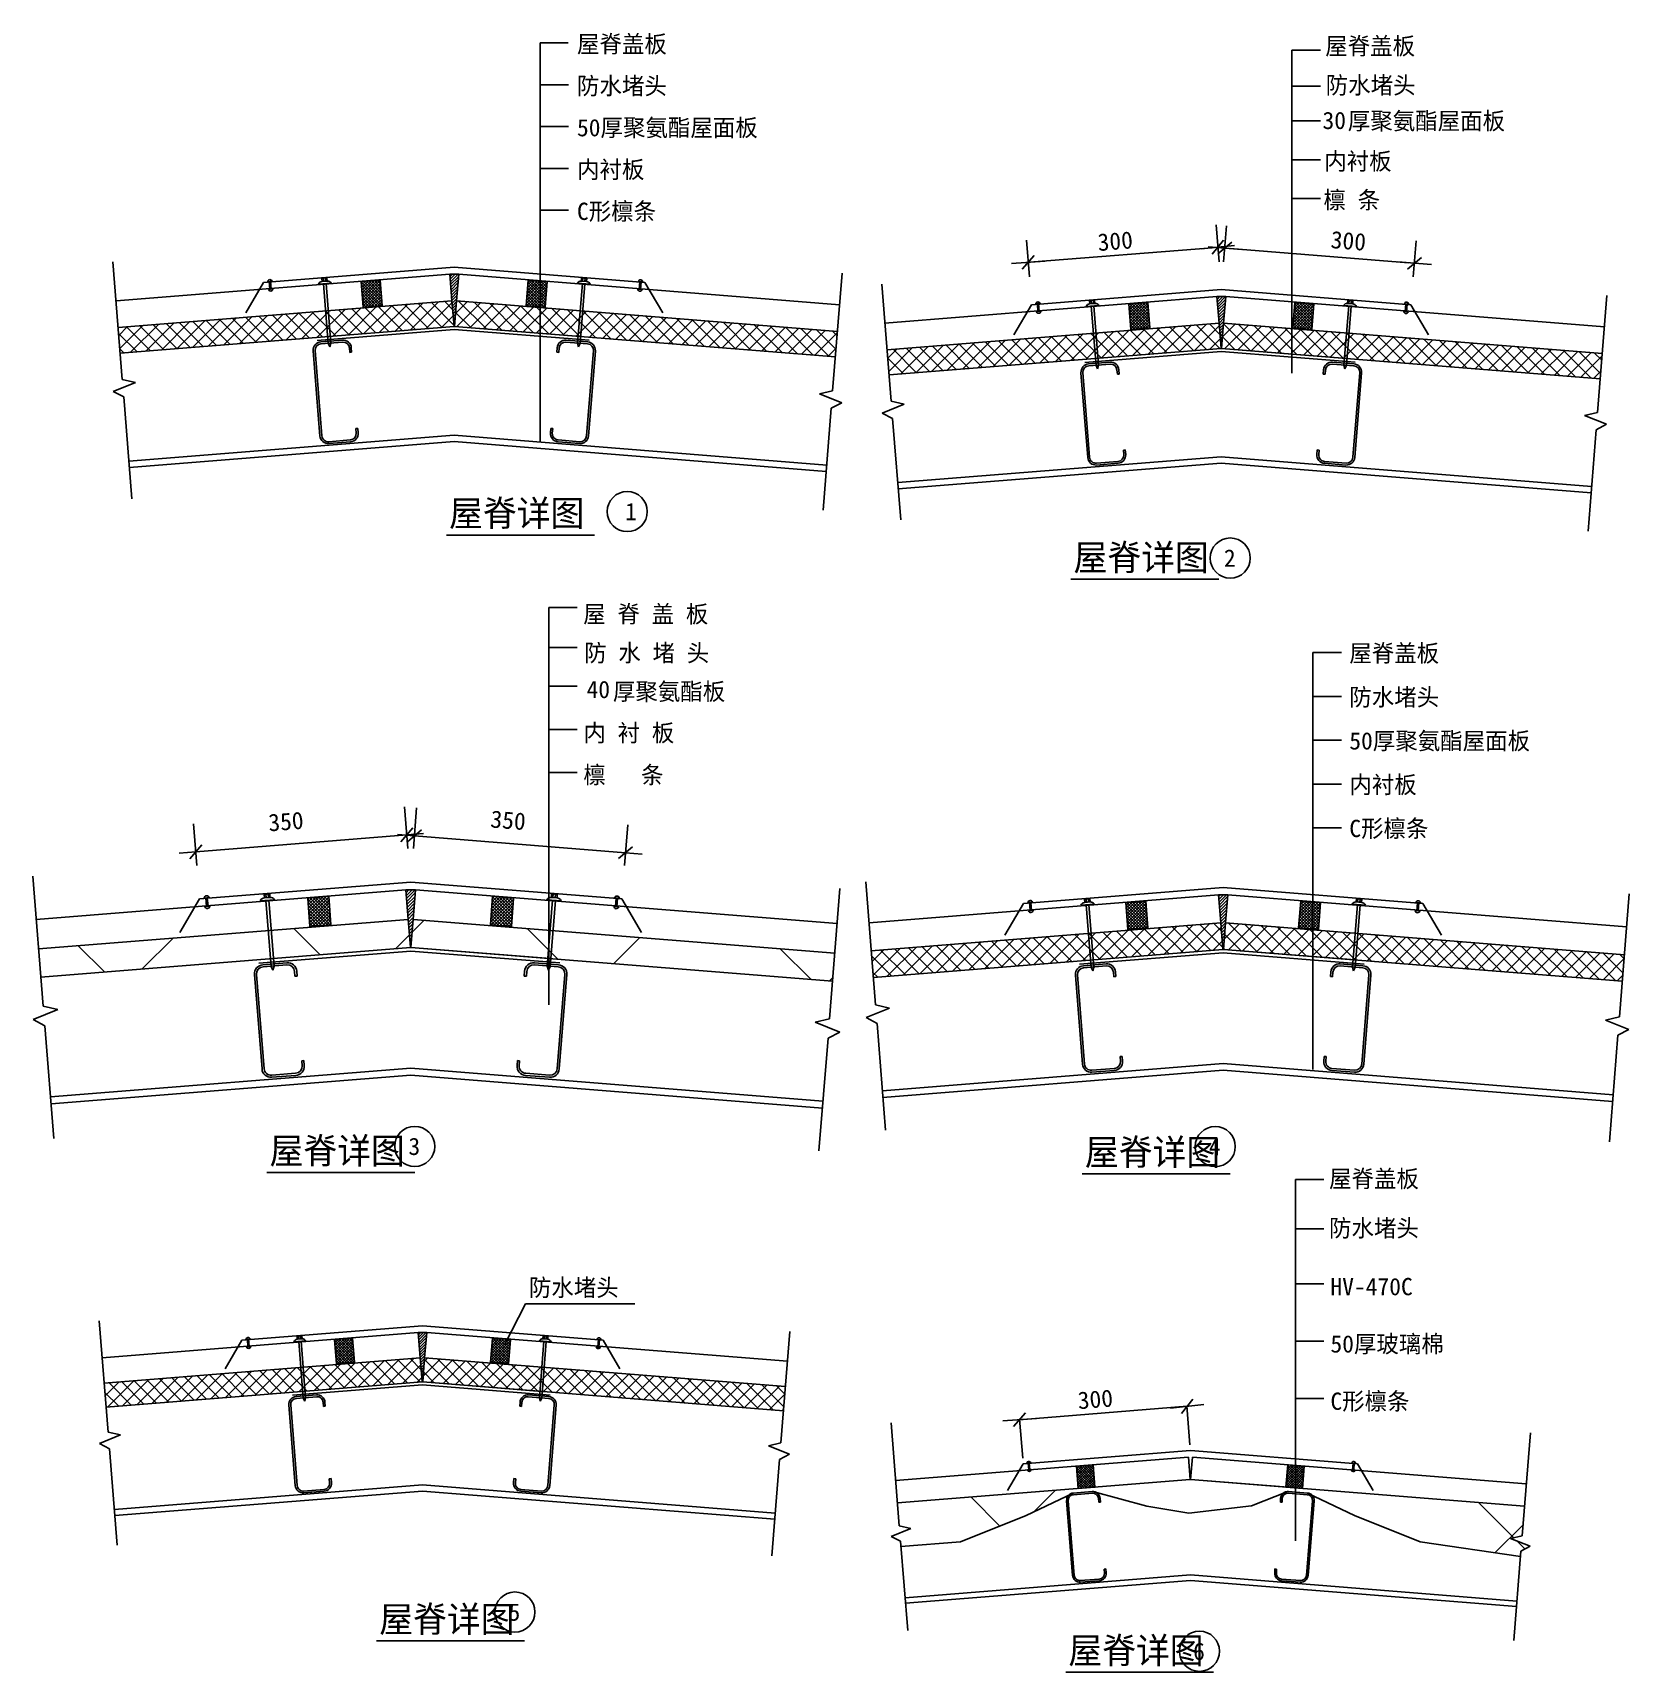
# Model space of a CAD drawing. Header units: metres. Extents: x 494 to 29043, y 6547 to 35861.
import ezdxf

# ---------------------------------------------------------------- set-up
doc = ezdxf.new("R2010")
doc.units = ezdxf.units.M
doc.layers.add('T1', color=7, linetype='Continuous')
doc.layers.add('ZB', color=7, linetype='Continuous')

# ---------------------------------------------------------------- blocks, each defined once
blk = doc.blocks.new('_DIMX')
blk.add_line((-150, 0), (150, 0))
blk.add_lwpolyline([(-57.98, -57.39), (56.91, 57.5)])

msp = doc.modelspace()

# ---------------------------------------------------------------- hatches: boundary and pattern name
h = msp.add_hatch()
h.set_pattern_fill('ANSI37', scale=11.4)
h.paths.add_polyline_path([(6404.76, 30952.6), (6744.1, 30979.75), (6707.44, 31438.05), (6368.1, 31410.9)])
h = msp.add_hatch()
h.set_pattern_fill('ANSI31', scale=11.4)
h.paths.add_polyline_path([(8110.19, 31543.96), (7951.95, 31543.96), (7990.15, 31066.52), (8026.53, 30611.82), (8035.62, 30611.82), (8072, 31066.52)])
h = msp.add_hatch()
h.set_pattern_fill('ANSI37', scale=11.4)
h.paths.add_polyline_path([(9694.05, 31410.9), (9354.71, 31438.05), (9318.04, 30979.75), (9657.38, 30952.6)])
h = msp.add_hatch()
h.set_pattern_fill('ANSI31', scale=11.34)
h.paths.add_polyline_path([(21826.6, 31144.23), (21669.25, 31144.23), (21707.23, 30669.46), (21743.41, 30217.3), (21752.45, 30217.3), (21788.62, 30669.46)])
h = msp.add_hatch()
h.set_pattern_fill('ANSI37', scale=57.02)
h.paths.add_polyline_path([(2020.85, 30588.97), (2057.23, 30134.27), (8026.53, 30611.82), (7990.15, 31066.52)])
h = msp.add_hatch()
h.set_pattern_fill('ANSI37', scale=57.02)
h.paths.add_polyline_path([(8072, 31066.52), (8035.62, 30611.82), (14846.38, 30066.95), (14882.76, 30521.65)])
h = msp.add_hatch()
h.set_pattern_fill('ANSI37', scale=11.34)
h.paths.add_polyline_path([(20130.71, 30556.18), (20468.15, 30583.17), (20431.69, 31038.91), (20094.25, 31011.92)])
h = msp.add_hatch()
h.set_pattern_fill('ANSI37', scale=11.34)
h.paths.add_polyline_path([(23401.61, 31011.92), (23064.16, 31038.91), (23027.7, 30583.17), (23365.15, 30556.18)])
h = msp.add_hatch()
h.set_pattern_fill('ANSI37', scale=56.7)
h.paths.add_polyline_path([(15771.3, 30194.58), (15807.47, 29742.42), (21743.41, 30217.3), (21707.23, 30669.46)])
h = msp.add_hatch()
h.set_pattern_fill('ANSI37', scale=56.7)
h.paths.add_polyline_path([(21788.62, 30669.46), (21752.45, 30217.3), (28525.15, 29675.48), (28561.32, 30127.63)])
h = msp.add_hatch()
h.set_pattern_fill('ANSI31', scale=12.62)
h.paths.add_polyline_path([(7339.06, 20537.45), (7163.87, 20537.45), (7206.16, 20008.9), (7246.43, 19505.51), (7256.5, 19505.51), (7296.77, 20008.9)])
h = msp.add_hatch()
h.set_pattern_fill('ANSI37', scale=12.62)
h.paths.add_polyline_path([(5451.02, 19882.78), (5826.7, 19912.83), (5786.11, 20420.21), (5410.43, 20390.15)])
h = msp.add_hatch()
h.set_pattern_fill('ANSI37', scale=12.62)
h.paths.add_polyline_path([(9092.5, 20390.15), (8716.82, 20420.21), (8676.23, 19912.83), (9051.91, 19882.78)])
h = msp.add_hatch()
h.set_pattern_fill('ANSI37', scale=11.94)
h.paths.add_polyline_path([(20078.9, 19827.8), (20434.22, 19856.22), (20395.83, 20336.11), (20040.51, 20307.68)])
h = msp.add_hatch()
h.set_pattern_fill('ANSI31', scale=11.94)
h.paths.add_polyline_path([(21864.64, 20447), (21698.95, 20447), (21738.94, 19947.08), (21777.03, 19470.97), (21786.56, 19470.97), (21824.65, 19947.08)])
h = msp.add_hatch()
h.set_pattern_fill('ANSI37', scale=11.94)
h.paths.add_polyline_path([(23523.08, 20307.68), (23167.76, 20336.11), (23129.37, 19856.22), (23484.69, 19827.8)])
h = msp.add_hatch()
h.set_pattern_fill('ANSI37', scale=928.2)
h.paths.add_polyline_path([(597.72, 19480.21), (637.99, 18976.83), (7246.43, 19505.51), (7206.16, 20008.9)])
h = msp.add_hatch()
h.set_pattern_fill('ANSI37', scale=928.2)
h.paths.add_polyline_path([(7296.77, 20008.9), (7256.5, 19505.51), (14796.51, 18902.3), (14836.78, 19405.69)])
h = msp.add_hatch()
h.set_pattern_fill('ANSI37', scale=59.7)
h.paths.add_polyline_path([(15488.56, 19447.04), (15526.65, 18970.93), (21777.03, 19470.97), (21738.94, 19947.08)])
h = msp.add_hatch()
h.set_pattern_fill('ANSI37', scale=59.7)
h.paths.add_polyline_path([(21824.65, 19947.08), (21786.56, 19470.97), (28918.04, 18900.44), (28956.12, 19376.55)])
h = msp.add_hatch()
h.set_pattern_fill('ANSI31', scale=10.8)
h.paths.add_polyline_path([(7537.98, 12622.51), (7388.12, 12622.51), (7424.29, 12170.35), (7458.74, 11739.73), (7467.35, 11739.73), (7501.8, 12170.35)])
h = msp.add_hatch()
h.set_pattern_fill('ANSI37', scale=10.8)
h.paths.add_polyline_path([(5922.85, 12062.47), (6244.22, 12088.18), (6209.5, 12522.21), (5888.13, 12496.5)])
h = msp.add_hatch()
h.set_pattern_fill('ANSI37', scale=10.8)
h.paths.add_polyline_path([(9037.97, 12496.5), (8716.6, 12522.21), (8681.87, 12088.18), (9003.25, 12062.47)])
h = msp.add_hatch()
h.set_pattern_fill('ANSI37', scale=54)
h.paths.add_polyline_path([(1771.06, 11718.09), (1805.51, 11287.46), (7458.74, 11739.73), (7424.29, 12170.35)])
h = msp.add_hatch()
h.set_pattern_fill('ANSI37', scale=54)
h.paths.add_polyline_path([(7501.8, 12170.35), (7467.35, 11739.73), (13917.5, 11223.71), (13951.95, 11654.33)])
h = msp.add_hatch()
h.set_pattern_fill('ANSI37', scale=2000)
h.paths.add_polyline_path([(18258, 9348.98), (19017.88, 9711.45, -0.18), (19101.71, 9751.43), (19440.62, 9778.54, -0.16), (19517.36, 9760.74), (20417.49, 9513.65), (21166.8, 9388.9), (22290.77, 9523.24), (22539.83, 9621.45), (22539.83, 9887.98), (21199.12, 9995.24), (21191.14, 9995.24), (15956.67, 9576.47), (15989.71, 9163.53), (16195.55, 9115.11), (15846.41, 8975.59), (16011.78, 8887.65), (16019.09, 8796.24), (17083.53, 8881.4)])
h.paths.add_polyline_path([(22539.83, 9887.98), (22539.83, 9621.45), (22850.55, 9743.97, -0.21), (22949.64, 9778.54), (23288.56, 9751.43, -0.18), (23372.38, 9711.45), (24132.26, 9348.98), (25306.74, 8881.4), (27099.15, 8613.45), (27106.89, 8710.16), (27272.26, 8798.1), (26923.12, 8937.62), (27128.96, 8986.04), (27171.47, 9517.44)])
h = msp.add_hatch()
h.set_pattern_fill('ANSI37', scale=10)
h.paths.add_polyline_path([(19189.53, 9831.77), (19487.1, 9855.58), (19454.95, 10257.46), (19157.38, 10233.66)])
h = msp.add_hatch()
h.set_pattern_fill('ANSI37', scale=10)
h.paths.add_polyline_path([(19157.38, 10233.66), (19454.95, 10257.46), (19487.1, 9855.58), (19189.53, 9831.77)])
h = msp.add_hatch()
h.set_pattern_fill('ANSI37', scale=10)
h.paths.add_polyline_path([(23232.88, 10233.66), (22935.31, 10257.46), (22903.16, 9855.58), (23200.73, 9831.77)])

# ---------------------------------------------------------------- linework, layer by layer
for p, q in [((9564.54, 35680), (10069.05, 35680)), ((9564.54, 28561.23), (9564.54, 35680)), ((23011.85, 35547.28), (23521.78, 35547.28)), ((23011.85, 29772.01), (23011.85, 35547.28)), ((9564.54, 34932.03), (10073.81, 34932.03)), ((23011.85, 34903.39), (23521.78, 34903.39)), ((9564.54, 34184.06), (10073.81, 34184.06)), ((23011.85, 34284.27), (23521.78, 34284.27)), ((9564.54, 33436.1), (10073.81, 33436.1)), ((23011.85, 33590.85), (23521.78, 33590.85)), ((23011.85, 32897.39), (23521.78, 32897.39)), ((9564.54, 32688.13), (10073.81, 32688.13)), ((1926.78, 31764.89), (2094.9, 29663.36)), ((4620.82, 31395.23), (8031.07, 31668.06)), ((11441.32, 31395.23), (8031.07, 31668.06)), ((1982.66, 31066.41), (7951.95, 31543.96)), ((4620.82, 31395.23), (4303.3, 30856.1)), ((4774.6, 31416.86), (4695.29, 31410.52)), ((4723.56, 31412.78), (4734.54, 31275.52)), ((4746.33, 31414.6), (4757.31, 31277.35)), ((5601.71, 31365.63), (5830.75, 31383.96)), ((5662.82, 31469.67), (5753.89, 31476.95)), ((5667.23, 31414.51), (5662.82, 31469.67)), ((5758.3, 31421.79), (5667.23, 31414.51)), ((5692.77, 31472.06), (5697.19, 31416.9)), ((5693.5, 31372.97), (5778.99, 30304.31)), ((5731.66, 31475.18), (5736.08, 31420.02)), ((5738.97, 31376.61), (5824.46, 30307.95)), ((5753.89, 31476.95), (5758.3, 31421.79)), ((7951.95, 31543.96), (8110.19, 31543.96)), ((7990.15, 31066.52), (7951.95, 31543.96)), ((8072, 31066.52), (8110.19, 31543.96)), ((14920.96, 30999.09), (8110.19, 31543.96)), ((10460.43, 31365.63), (10231.39, 31383.96)), ((10323.18, 31376.61), (10237.68, 30307.95)), ((10368.65, 31372.97), (10283.15, 30304.31)), ((10308.26, 31476.95), (10303.85, 31421.79)), ((10303.85, 31421.79), (10394.92, 31414.51)), ((10399.33, 31469.67), (10308.26, 31476.95)), ((10330.48, 31475.18), (10326.07, 31420.02)), ((10369.37, 31472.06), (10364.96, 31416.9)), ((10394.92, 31414.51), (10399.33, 31469.67)), ((11323.45, 31412.38), (11402.75, 31406.03)), ((11351.71, 31410.12), (11340.73, 31272.86)), ((11374.49, 31408.29), (11363.51, 31271.04)), ((11441.32, 31395.23), (11758.85, 30856.1)), ((14966.03, 31562.49), (14797.9, 29460.95)), ((4785.58, 31279.61), (4706.27, 31273.26)), ((11312.47, 31275.12), (11391.77, 31268.78)), ((15677.75, 31363.93), (15844.93, 29274.14)), ((15733.32, 30669.34), (21669.25, 31144.23)), ((18356.74, 30996.33), (21747.93, 31267.63)), ((19392.91, 31070.35), (19483.47, 31077.6)), ((19422.7, 31072.74), (19427.08, 31017.88)), ((19461.37, 31075.83), (19465.76, 31020.98)), ((19483.47, 31077.6), (19487.86, 31022.74)), ((21669.25, 31144.23), (21826.6, 31144.23)), ((21707.23, 30669.46), (21669.25, 31144.23)), ((25139.12, 30996.33), (21747.93, 31267.63)), ((21788.62, 30669.46), (21826.6, 31144.23)), ((28599.3, 30602.4), (21826.6, 31144.23)), ((24012.39, 31077.6), (24008, 31022.74)), ((24102.95, 31070.35), (24012.39, 31077.6)), ((24034.49, 31075.83), (24030.1, 31020.98)), ((24073.16, 31072.74), (24068.77, 31017.88)), ((28644.12, 31162.65), (28476.94, 29072.86)), ((2020.85, 30588.97), (7990.15, 31066.52)), ((8026.53, 30611.82), (7990.15, 31066.52)), ((8035.62, 30611.82), (8072, 31066.52)), ((14882.76, 30521.65), (8072, 31066.52)), ((18356.74, 30996.33), (18040.98, 30460.22)), ((18509.65, 31017.84), (18430.79, 31011.53)), ((18520.57, 30881.35), (18441.71, 30875.04)), ((18458.89, 31013.78), (18469.81, 30877.29)), ((18481.54, 31015.59), (18492.46, 30879.1)), ((19332.15, 30966.9), (19559.9, 30985.12)), ((19397.3, 31015.5), (19392.91, 31070.35)), ((19487.86, 31022.74), (19397.3, 31015.5)), ((19423.42, 30974.2), (19508.43, 29911.51)), ((19468.63, 30977.82), (19553.65, 29915.13)), ((24163.71, 30966.9), (23935.95, 30985.12)), ((24027.22, 30977.82), (23942.2, 29915.13)), ((24072.44, 30974.2), (23987.42, 29911.51)), ((24008, 31022.74), (24098.56, 31015.5)), ((24098.56, 31015.5), (24102.95, 31070.35)), ((25010.98, 30876.89), (25089.84, 30870.59)), ((25021.9, 31013.38), (25100.76, 31007.07)), ((25050.01, 31011.13), (25039.09, 30874.65)), ((25072.65, 31009.32), (25061.73, 30872.83)), ((25139.12, 30996.33), (25454.87, 30460.22)), ((2057.23, 30134.27), (8026.53, 30611.82)), ((5577.69, 30358.71), (8031.07, 30554.99)), ((8035.62, 30611.82), (8026.53, 30611.82)), ((10441.58, 30362.14), (8031.07, 30554.99)), ((14846.38, 30066.95), (8035.62, 30611.82)), ((10286.86, 30431.72), (8035.62, 30611.82)), ((15771.3, 30194.58), (21707.23, 30669.46)), ((21743.41, 30217.3), (21707.23, 30669.46)), ((21752.45, 30217.3), (21788.62, 30669.46)), ((28561.32, 30127.63), (21788.62, 30669.46)), ((6030.26, 30364.71), (5643.77, 30333.79)), ((5646.5, 30299.68), (6032.99, 30330.6)), ((5778.99, 30304.31), (5806.52, 30246.2)), ((5824.46, 30307.95), (5806.52, 30246.2)), ((6162.13, 30146.45), (6155.76, 30226.02)), ((6196.23, 30149.18), (6189.86, 30228.75)), ((9865.92, 30149.18), (9872.28, 30228.75)), ((9900.02, 30146.45), (9906.39, 30226.02)), ((10415.65, 30299.68), (10029.16, 30330.6)), ((10031.88, 30364.71), (10418.38, 30333.79)), ((10237.68, 30307.95), (10255.62, 30246.2)), ((10283.15, 30304.31), (10255.62, 30246.2)), ((15807.47, 29742.42), (21743.41, 30217.3)), ((21752.45, 30217.3), (21743.41, 30217.3)), ((28525.15, 29675.48), (21752.45, 30217.3)), ((23991.11, 30038.2), (21752.45, 30217.3)), ((5629.67, 28650.94), (5507.81, 30174.19)), ((5663.78, 28653.67), (5541.92, 30176.91)), ((6162.13, 30146.45), (6196.23, 30149.18)), ((9900.02, 30146.45), (9865.92, 30149.18)), ((10398.37, 28653.67), (10520.23, 30176.91)), ((10432.47, 28650.94), (10554.33, 30174.19)), ((19308.25, 29965.6), (21747.93, 30160.78)), ((19758.3, 29971.56), (19373.96, 29940.82)), ((19376.68, 29906.91), (19761.01, 29937.65)), ((19508.43, 29911.51), (19535.81, 29853.72)), ((19553.65, 29915.13), (19535.81, 29853.72)), ((24144.96, 29969.02), (21747.93, 30160.78)), ((24119.18, 29906.91), (23734.84, 29937.65)), ((23737.55, 29971.56), (24121.89, 29940.82)), ((23942.2, 29915.13), (23960.04, 29853.72)), ((23987.42, 29911.51), (23960.04, 29853.72)), ((2329.64, 29608.14), (1931.49, 29449.03)), ((2094.9, 29663.36), (2329.64, 29608.14)), ((19359.95, 28267.38), (19238.77, 29782.11)), ((19393.86, 28270.09), (19272.68, 29784.82)), ((19889.43, 29754.53), (19883.09, 29833.66)), ((19889.43, 29754.53), (19923.34, 29757.24)), ((19923.34, 29757.24), (19917.01, 29836.37)), ((23572.52, 29757.24), (23578.85, 29836.37)), ((23606.43, 29754.53), (23572.52, 29757.24)), ((23606.43, 29754.53), (23612.76, 29833.66)), ((24101.99, 28270.09), (24223.17, 29784.82)), ((24135.9, 28267.38), (24257.08, 29782.11)), ((1931.49, 29449.03), (2120.07, 29348.75)), ((2120.07, 29348.75), (2265.75, 27527.8)), ((14797.9, 29460.95), (14563.17, 29405.73)), ((14563.17, 29405.73), (14961.32, 29246.62)), ((14772.73, 29146.34), (14627.06, 27325.39)), ((14961.32, 29246.62), (14772.73, 29146.34)), ((16078.36, 29219.23), (15682.43, 29061.01)), ((15682.43, 29061.01), (15869.96, 28961.28)), ((15844.93, 29274.14), (16078.36, 29219.23)), ((28476.94, 29072.86), (28243.51, 29017.95)), ((6271.26, 28782.35), (6305.36, 28785.08)), ((6277.62, 28702.78), (6271.26, 28782.35)), ((6311.72, 28705.51), (6305.36, 28785.08)), ((9750.42, 28705.51), (9756.79, 28785.08)), ((9790.89, 28782.35), (9756.79, 28785.08)), ((9784.52, 28702.78), (9790.89, 28782.35)), ((15869.96, 28961.28), (16014.83, 27150.52)), ((28243.51, 29017.95), (28639.44, 28859.73)), ((28451.91, 28760.01), (28307.05, 26949.24)), ((28639.44, 28859.73), (28451.91, 28760.01)), ((2212.09, 28198.59), (8031.07, 28664.12)), ((2221.18, 28084.92), (8031.07, 28549.72)), ((5786.55, 28549.09), (6173.04, 28580.01)), ((5789.27, 28514.99), (6175.77, 28545.91)), ((14691.53, 28131.28), (8031.07, 28664.12)), ((14682.43, 28017.6), (8031.07, 28549.72)), ((10272.87, 28514.99), (9886.38, 28545.91)), ((10275.6, 28549.09), (9889.11, 28580.01)), ((15961.46, 27817.56), (21747.93, 28280.48)), ((15970.51, 27704.52), (21747.93, 28166.72)), ((19515.94, 28166.09), (19900.28, 28196.84)), ((19518.66, 28132.18), (19902.99, 28162.93)), ((19997.95, 28398.05), (20031.86, 28400.77)), ((20004.28, 28318.92), (19997.95, 28398.05)), ((20038.19, 28321.64), (20031.86, 28400.77)), ((28371.16, 27750.62), (21747.93, 28280.48)), ((28362.11, 27637.58), (21747.93, 28166.72)), ((23457.67, 28321.64), (23464, 28400.77)), ((23497.91, 28398.05), (23464, 28400.77)), ((23491.58, 28318.92), (23497.91, 28398.05)), ((23977.2, 28132.18), (23592.86, 28162.93)), ((23979.91, 28166.09), (23595.57, 28196.84)), ((7890.26, 26880.47), (10536.72, 26880.47)), ((19057.51, 26089.78), (21703.97, 26089.78)), ((9721.47, 18478.32), (9721.47, 25583.88)), ((9721.47, 25583.88), (10231.61, 25583.88)), ((9721.47, 24867.05), (10231.61, 24867.05)), ((23387.47, 24777.8), (23896.72, 24777.8)), ((23387.47, 17323.81), (23387.47, 24777.8)), ((9721.47, 24177.78), (10231.61, 24177.78)), ((23387.47, 23994.62), (23896.72, 23994.62)), ((9721.47, 23405.8), (10231.61, 23405.8)), ((23387.47, 23211.43), (23896.72, 23211.43)), ((9721.47, 22633.78), (10231.61, 22633.78)), ((23387.47, 22428.24), (23896.72, 22428.24)), ((23387.47, 21645.05), (23896.72, 21645.05)), ((493.57, 20782.05), (679.69, 18455.5)), ((555.43, 20008.77), (7163.87, 20537.45)), ((3476.07, 20372.8), (7251.46, 20674.84)), ((7206.16, 20008.9), (7163.87, 20537.45)), ((7163.87, 20537.45), (7339.06, 20537.45)), ((11026.86, 20372.8), (7251.46, 20674.84)), ((7296.77, 20008.9), (7339.06, 20537.45)), ((14879.07, 19934.24), (7339.06, 20537.45)), ((14928.96, 20557.97), (14742.84, 18231.42)), ((15390.05, 20678.34), (15566.09, 18477.85)), ((18210.96, 20291.27), (21781.79, 20576.94)), ((25352.63, 20291.27), (21781.79, 20576.94)), ((3476.07, 20372.8), (3124.54, 19775.95)), ((3646.31, 20396.75), (3558.51, 20389.72)), ((3658.46, 20244.8), (3570.67, 20237.77)), ((3589.8, 20392.23), (3601.96, 20240.28)), ((3615.01, 20394.24), (3627.17, 20242.29)), ((4561.99, 20340.03), (4815.55, 20360.32)), ((4629.63, 20455.21), (4730.45, 20463.27)), ((4634.52, 20394.14), (4629.63, 20455.21)), ((4735.34, 20402.21), (4634.52, 20394.14)), ((4662.8, 20457.86), (4667.68, 20396.8)), ((4663.6, 20348.16), (4758.25, 19165.08)), ((4705.85, 20461.31), (4710.74, 20400.24)), ((4713.94, 20352.19), (4808.59, 19169.1)), ((4730.45, 20463.27), (4735.34, 20402.21)), ((9940.94, 20340.03), (9687.38, 20360.32)), ((9788.99, 20352.19), (9694.34, 19169.1)), ((9839.33, 20348.16), (9744.68, 19165.08)), ((9772.48, 20463.27), (9767.59, 20402.21)), ((9767.59, 20402.21), (9868.41, 20394.14)), ((9873.3, 20455.21), (9772.48, 20463.27)), ((9797.08, 20461.31), (9792.19, 20400.24)), ((9840.13, 20457.86), (9835.25, 20396.8)), ((9868.41, 20394.14), (9873.3, 20455.21)), ((10884.21, 20239.83), (10972, 20232.81)), ((10896.36, 20391.78), (10984.16, 20384.76)), ((10927.65, 20389.28), (10915.5, 20237.33)), ((10952.87, 20387.26), (10940.71, 20235.31)), ((11026.86, 20372.8), (11378.39, 19775.95)), ((15448.56, 19946.96), (21698.95, 20447)), ((18210.96, 20291.27), (17878.48, 19726.75)), ((18371.97, 20313.92), (18288.93, 20307.27)), ((18318.53, 20309.64), (18330.03, 20165.93)), ((18342.37, 20311.55), (18353.87, 20167.83)), ((19238.04, 20260.28), (19477.86, 20279.46)), ((19302.02, 20369.21), (19397.38, 20376.84)), ((19306.64, 20311.45), (19302.02, 20369.21)), ((19402, 20319.08), (19306.64, 20311.45)), ((19333.39, 20371.72), (19338.01, 20313.96)), ((19334.14, 20267.97), (19423.67, 19148.98)), ((19374.11, 20374.98), (19378.73, 20317.22)), ((19381.76, 20271.77), (19471.28, 19152.79)), ((19397.38, 20376.84), (19402, 20319.08)), ((21698.95, 20447), (21864.64, 20447)), ((21738.94, 19947.08), (21698.95, 20447)), ((21824.65, 19947.08), (21864.64, 20447)), ((28996.12, 19876.47), (21864.64, 20447)), ((24325.55, 20260.28), (24085.73, 20279.46)), ((24181.83, 20271.77), (24092.31, 19152.79)), ((24229.44, 20267.97), (24139.92, 19148.98)), ((24166.21, 20376.84), (24161.59, 20319.08)), ((24161.59, 20319.08), (24256.95, 20311.45)), ((24261.57, 20369.21), (24166.21, 20376.84)), ((24189.48, 20374.98), (24184.86, 20317.22)), ((24230.2, 20371.72), (24225.58, 20313.96)), ((24256.95, 20311.45), (24261.57, 20369.21)), ((25229.2, 20309.22), (25312.24, 20302.58)), ((25258.8, 20306.86), (25247.3, 20163.14)), ((25282.65, 20304.95), (25271.15, 20161.23)), ((25352.63, 20291.27), (25685.11, 19726.75)), ((29043.31, 20466.4), (28867.27, 18265.91)), ((597.72, 19480.21), (7206.16, 20008.9)), ((7246.43, 19505.51), (7206.16, 20008.9)), ((7256.5, 19505.51), (7296.77, 20008.9)), ((14836.78, 19405.69), (7296.77, 20008.9)), ((15488.56, 19447.04), (21738.94, 19947.08)), ((18383.47, 20170.2), (18300.43, 20163.56)), ((21777.03, 19470.97), (21738.94, 19947.08)), ((21786.56, 19470.97), (21824.65, 19947.08)), ((28956.12, 19376.55), (21824.65, 19947.08)), ((25217.71, 20165.51), (25300.75, 20158.86)), ((637.99, 18976.83), (7246.43, 19505.51)), ((4535.39, 19225.3), (7251.46, 19442.59)), ((7256.5, 19505.51), (7246.43, 19505.51)), ((9920.07, 19229.1), (7251.46, 19442.59)), ((14796.51, 18902.3), (7256.5, 19505.51)), ((9748.79, 19306.13), (7256.5, 19505.51)), ((15526.65, 18970.93), (21777.03, 19470.97)), ((19212.88, 19205.94), (21781.79, 19411.46)), ((21786.56, 19470.97), (21777.03, 19470.97)), ((24305.81, 19209.53), (21781.79, 19411.46)), ((28918.04, 18900.44), (21786.56, 19470.97)), ((24143.81, 19282.39), (21786.56, 19470.97)), ((5036.42, 19231.94), (4608.54, 19197.7)), ((4611.57, 19159.95), (5039.44, 19194.18)), ((4758.25, 19165.08), (4788.73, 19100.74)), ((4808.59, 19169.1), (4788.73, 19100.74)), ((5182.41, 18990.31), (5175.36, 19078.4)), ((5220.16, 18993.33), (5213.11, 19081.42)), ((9282.77, 18993.33), (9289.82, 19081.42)), ((9320.52, 18990.31), (9327.57, 19078.4)), ((9891.36, 19159.95), (9463.49, 19194.18)), ((9466.51, 19231.94), (9894.39, 19197.7)), ((9694.34, 19169.1), (9714.2, 19100.74)), ((9744.68, 19165.08), (9714.2, 19100.74)), ((19686.77, 19212.22), (19282.07, 19179.84)), ((19284.93, 19144.13), (19689.62, 19176.51)), ((19423.67, 19148.98), (19452.49, 19088.13)), ((19471.28, 19152.79), (19452.49, 19088.13)), ((19824.84, 18983.68), (19818.17, 19067)), ((19860.55, 18986.54), (19853.88, 19069.86)), ((23703.04, 18986.54), (23709.71, 19069.86)), ((23738.75, 18983.68), (23745.41, 19067)), ((24278.66, 19144.13), (23873.97, 19176.51)), ((23876.82, 19212.22), (24281.52, 19179.84)), ((24092.31, 19152.79), (24111.1, 19088.13)), ((24139.92, 19148.98), (24111.1, 19088.13)), ((4592.94, 17334.67), (4458.03, 19021.02)), ((4630.7, 17337.69), (4495.79, 19024.04)), ((5182.41, 18990.31), (5220.16, 18993.33)), ((9320.52, 18990.31), (9282.77, 18993.33)), ((9872.23, 17337.69), (10007.14, 19024.04)), ((9909.99, 17334.67), (10044.9, 19021.02)), ((19267.32, 17417.75), (19139.72, 19012.73)), ((19303.02, 17420.61), (19175.42, 19015.58)), ((19824.84, 18983.68), (19860.55, 18986.54)), ((23738.75, 18983.68), (23703.04, 18986.54)), ((24260.57, 17420.61), (24388.17, 19015.58)), ((24296.27, 17417.75), (24423.87, 19012.73)), ((15566.09, 18477.85), (15811.89, 18420.03)), ((939.57, 18394.36), (498.78, 18218.21)), ((498.78, 18218.21), (707.56, 18107.19)), ((679.69, 18455.5), (939.57, 18394.36)), ((14742.84, 18231.42), (14482.97, 18170.28)), ((15811.89, 18420.03), (15394.98, 18253.42)), ((15394.98, 18253.42), (15592.45, 18148.42)), ((28867.27, 18265.91), (28621.48, 18208.09)), ((28621.48, 18208.09), (29038.39, 18041.48)), ((707.56, 18107.19), (868.84, 16091.28)), ((14482.97, 18170.28), (14923.75, 17994.14)), ((14714.97, 17883.11), (14553.7, 15867.2)), ((14923.75, 17994.14), (14714.97, 17883.11)), ((15592.45, 18148.42), (15744.99, 16241.72)), ((28840.92, 17936.48), (28688.38, 16029.79)), ((29038.39, 18041.48), (28840.92, 17936.48)), ((809.43, 16833.89), (7251.46, 17349.26)), ((5303.22, 17480.15), (5340.97, 17483.17)), ((5310.27, 17392.06), (5303.22, 17480.15)), ((5348.02, 17395.08), (5340.97, 17483.17)), ((14625.07, 16759.37), (7251.46, 17349.26)), ((9154.91, 17395.08), (9161.96, 17483.17)), ((9199.71, 17480.15), (9161.96, 17483.17)), ((9192.66, 17392.06), (9199.71, 17480.15)), ((15688.8, 16944.1), (21781.79, 17431.55)), ((15698.32, 16825.08), (21781.79, 17311.76)), ((19431.57, 17311.1), (19836.27, 17343.48)), ((19434.43, 17275.4), (19839.13, 17307.77)), ((19939.11, 17555.35), (19974.82, 17558.21)), ((19945.77, 17472.03), (19939.11, 17555.35)), ((19981.48, 17474.89), (19974.82, 17558.21)), ((28755.89, 16873.62), (21781.79, 17431.55)), ((28746.36, 16754.59), (21781.79, 17311.76)), ((23582.11, 17474.89), (23588.77, 17558.21)), ((23624.48, 17555.35), (23588.77, 17558.21)), ((23617.81, 17472.03), (23624.48, 17555.35)), ((24129.16, 17275.4), (23724.46, 17307.77)), ((24132.01, 17311.1), (23727.32, 17343.48)), ((819.49, 16708.05), (7251.46, 17222.61)), ((4766.61, 17221.91), (5194.49, 17256.15)), ((4769.63, 17184.16), (5197.51, 17218.39)), ((14615, 16633.52), (7251.46, 17222.61)), ((9733.3, 17184.16), (9305.42, 17218.39)), ((9736.32, 17221.91), (9308.44, 17256.15)), ((4678.84, 15481.74), (7325.3, 15481.74)), ((19260.51, 15457.18), (21906.97, 15457.18)), ((23073.67, 15356.14), (23582.08, 15356.14)), ((23073.67, 8897.45), (23073.67, 15356.14)), ((23073.67, 14474.64), (23582.08, 14474.64)), ((23073.67, 13490.59), (23582.08, 13490.59)), ((8930.16, 12398.34), (9307.46, 13132.16)), ((9307.46, 13132.16), (11258.55, 13132.16)), ((1681.97, 12831.75), (1841.19, 10841.49)), ((1734.89, 12170.24), (7388.12, 12622.51)), ((4233.37, 12481.66), (7463.05, 12740.04)), ((7424.29, 12170.35), (7388.12, 12622.51)), ((7388.12, 12622.51), (7537.98, 12622.51)), ((10692.73, 12481.66), (7463.05, 12740.04)), ((7501.8, 12170.35), (7537.98, 12622.51)), ((13988.12, 12106.49), (7537.98, 12622.51)), ((14030.81, 12640.06), (13871.58, 10649.8)), ((4233.37, 12481.66), (3932.65, 11971.08)), ((4379, 12502.14), (4303.89, 12496.13)), ((4389.39, 12372.16), (4314.29, 12366.15)), ((4330.66, 12498.28), (4341.06, 12368.29)), ((4352.23, 12500), (4362.63, 12370.01)), ((5162.32, 12453.63), (5379.23, 12470.98)), ((5220.19, 12552.15), (5306.44, 12559.05)), ((5224.37, 12499.91), (5220.19, 12552.15)), ((5310.61, 12506.81), (5224.37, 12499.91)), ((5248.56, 12554.42), (5252.74, 12502.18)), ((5249.24, 12460.58), (5330.21, 11448.5)), ((5285.39, 12557.37), (5289.57, 12505.13)), ((5292.31, 12464.03), (5373.27, 11451.95)), ((5306.44, 12559.05), (5310.61, 12506.81)), ((9763.78, 12453.63), (9546.86, 12470.98)), ((9633.79, 12464.03), (9552.82, 11451.95)), ((9676.85, 12460.58), (9595.88, 11448.5)), ((9619.66, 12559.05), (9615.48, 12506.81)), ((9615.48, 12506.81), (9701.73, 12499.91)), ((9705.91, 12552.15), (9619.66, 12559.05)), ((9640.71, 12557.37), (9636.53, 12505.13)), ((9677.54, 12554.42), (9673.36, 12502.18)), ((9701.73, 12499.91), (9705.91, 12552.15)), ((10570.7, 12367.91), (10645.8, 12361.9)), ((10581.1, 12497.9), (10656.2, 12491.89)), ((10607.86, 12495.75), (10597.47, 12365.77)), ((10629.43, 12494.03), (10619.03, 12364.04)), ((10692.73, 12481.66), (10993.44, 11971.08)), ((23073.67, 12465.94), (23582.08, 12465.94)), ((1771.06, 11718.09), (7424.29, 12170.35)), ((7458.74, 11739.73), (7424.29, 12170.35)), ((7467.35, 11739.73), (7501.8, 12170.35)), ((13951.95, 11654.33), (7501.8, 12170.35)), ((1805.51, 11287.46), (7458.74, 11739.73)), ((7467.35, 11739.73), (7458.74, 11739.73)), ((13917.5, 11223.71), (7467.35, 11739.73)), ((9599.4, 11569.16), (7467.35, 11739.73)), ((5139.57, 11500.02), (7463.05, 11685.9)), ((5568.18, 11505.7), (5202.15, 11476.41)), ((5204.73, 11444.12), (5570.76, 11473.4)), ((5330.21, 11448.5), (5356.28, 11393.47)), ((5373.27, 11451.95), (5356.28, 11393.47)), ((9745.92, 11503.27), (7463.05, 11685.9)), ((9721.36, 11444.12), (9355.33, 11473.4)), ((9357.92, 11505.7), (9723.95, 11476.41)), ((9552.82, 11451.95), (9569.81, 11393.47)), ((9595.88, 11448.5), (9569.81, 11393.47)), ((23073.67, 11441.3), (23582.08, 11441.3)), ((5188.8, 9882.67), (5073.39, 11325.27)), ((5221.1, 9885.26), (5105.69, 11327.85)), ((5693.06, 11299), (5687.03, 11374.36)), ((5693.06, 11299), (5725.36, 11301.58)), ((5725.36, 11301.58), (5719.33, 11376.94)), ((9200.74, 11301.58), (9206.77, 11376.94)), ((9233.04, 11299), (9200.74, 11301.58)), ((9233.04, 11299), (9239.07, 11374.36)), ((9705, 9885.26), (9820.41, 11327.85)), ((9737.3, 9882.67), (9852.7, 11325.27)), ((21136.85, 11302.25), (18136.44, 11062.21)), ((21187.16, 10610.78), (21131.07, 11311.82)), ((15842.28, 11006.37), (15989.71, 9163.53)), ((18196.71, 10371.54), (18140.63, 11072.58)), ((2063.5, 10789.19), (1686.43, 10638.5)), ((1686.43, 10638.5), (1865.03, 10543.53)), ((1841.19, 10841.49), (2063.5, 10789.19)), ((13871.58, 10649.8), (13649.28, 10597.5)), ((13649.28, 10597.5), (14026.35, 10446.82)), ((27276.39, 10828.88), (27128.96, 8986.04)), ((1865.03, 10543.53), (2002.99, 8819)), ((13847.75, 10351.84), (13709.78, 8627.31)), ((14026.35, 10446.82), (13847.75, 10351.84)), ((15924.77, 9975.2), (21159.25, 10393.97)), ((18204.69, 10271.86), (17926.25, 9799.1)), ((18204.69, 10271.86), (21195.13, 10511.1)), ((18339.53, 10290.83), (18269.99, 10285.26)), ((18294.77, 10287.25), (18304.4, 10166.89)), ((18314.74, 10288.84), (18324.37, 10168.49)), ((21191.14, 9995.24), (21159.25, 10393.97)), ((24185.58, 10271.86), (21195.13, 10511.1)), ((21199.12, 9995.24), (21231.02, 10393.97)), ((27203.37, 9916.17), (21231.02, 10393.97)), ((24082.21, 10286.9), (24151.75, 10281.33)), ((24107, 10284.91), (24097.37, 10164.56)), ((24126.97, 10283.32), (24117.34, 10162.96)), ((24185.58, 10271.86), (24464.02, 9799.1)), ((5796.41, 10007.13), (5828.71, 10009.71)), ((5802.44, 9931.77), (5796.41, 10007.13)), ((5834.74, 9934.35), (5828.71, 10009.71)), ((9091.36, 9934.35), (9097.39, 10009.71)), ((9129.69, 10007.13), (9097.39, 10009.71)), ((9123.66, 9931.77), (9129.69, 10007.13)), ((15956.67, 9576.47), (21191.14, 9995.24)), ((18349.16, 10170.47), (18279.61, 10164.91)), ((21199.12, 9995.24), (21191.14, 9995.24)), ((23173.23, 9837.31), (21199.12, 9995.24)), ((27171.47, 9517.44), (21199.12, 9995.24)), ((24072.58, 10166.54), (24142.13, 10160.98)), ((1952.17, 9454.28), (7463.05, 9895.16)), ((1960.78, 9346.62), (7463.05, 9786.81)), ((5337.37, 9786.21), (5703.4, 9815.5)), ((5339.95, 9753.92), (5705.98, 9783.2)), ((13770.84, 9390.52), (7463.05, 9895.16)), ((13762.23, 9282.87), (7463.05, 9786.81)), ((9586.15, 9753.92), (9220.12, 9783.2)), ((9588.73, 9786.21), (9222.7, 9815.5)), ((19101.71, 9751.43), (18258, 9348.98)), ((19440.62, 9778.54), (19101.71, 9751.43)), ((19104.1, 9721.52), (19443.01, 9748.64)), ((19450.99, 9778.96), (20417.49, 9513.65)), ((22290.77, 9523.24), (22939.27, 9778.96)), ((23286.17, 9721.52), (22947.25, 9748.64)), ((22949.64, 9778.54), (23288.56, 9751.43)), ((23288.56, 9751.43), (24132.26, 9348.98)), ((19089.35, 8275.74), (18982.49, 9611.48)), ((19119.25, 8278.14), (19012.39, 9613.87)), ((19556.25, 9587.15), (19550.67, 9656.93)), ((19556.25, 9587.15), (19586.16, 9589.55)), ((19586.16, 9589.55), (19580.58, 9659.32)), ((20417.49, 9513.65), (21166.8, 9388.9)), ((21166.8, 9388.9), (22290.77, 9523.24)), ((22804.11, 9589.55), (22809.69, 9659.32)), ((22834.01, 9587.15), (22804.11, 9589.55)), ((22834.01, 9587.15), (22839.59, 9656.93)), ((23271.01, 8278.14), (23377.87, 9613.87)), ((23300.92, 8275.74), (23407.78, 9611.48)), ((16195.55, 9115.11), (15846.41, 8975.59)), ((15989.71, 9163.53), (16195.55, 9115.11)), ((18258, 9348.98), (17083.53, 8881.4)), ((24132.26, 9348.98), (25306.74, 8881.4)), ((15846.41, 8975.59), (16011.78, 8887.65)), ((16011.78, 8887.65), (16139.52, 7290.86)), ((17083.53, 8881.4), (16019.09, 8796.24)), ((25306.74, 8881.4), (27099.15, 8613.45)), ((27128.96, 8986.04), (26923.12, 8937.62)), ((26923.12, 8937.62), (27272.26, 8798.1)), ((27272.26, 8798.1), (27106.89, 8710.16)), ((27106.89, 8710.16), (26979.14, 7113.37)), ((16092.47, 7879.08), (21195.13, 8287.3)), ((19226.91, 8186.43), (19565.82, 8213.54)), ((19651.95, 8390.98), (19681.85, 8393.37)), ((19657.53, 8321.2), (19651.95, 8390.98)), ((19687.44, 8323.59), (19681.85, 8393.37)), ((27035.68, 7820.05), (21195.13, 8287.3)), ((22702.83, 8323.59), (22708.41, 8393.37)), ((22738.31, 8390.98), (22708.41, 8393.37)), ((22732.73, 8321.2), (22738.31, 8390.98)), ((23163.36, 8186.43), (22824.44, 8213.54)), ((16100.44, 7779.4), (21195.13, 8186.98)), ((19229.3, 8156.52), (19568.22, 8183.64)), ((27027.71, 7720.37), (21195.13, 8186.98)), ((23160.96, 8156.52), (22822.05, 8183.64)), ((6640.92, 7106.01), (9287.38, 7106.01)), ((18965.29, 6547.34), (21611.74, 6547.34))]:
    msp.add_line(p, q)
for points in [[(6404.76, 30952.6), (6744.1, 30979.75), (6707.44, 31438.05), (6368.1, 31410.9)], [(9657.38, 30952.6), (9318.04, 30979.75), (9354.71, 31438.05), (9694.05, 31410.9)], [(20130.71, 30556.18), (20468.15, 30583.17), (20431.69, 31038.91), (20094.25, 31011.92)], [(23365.15, 30556.18), (23027.7, 30583.17), (23064.16, 31038.91), (23401.61, 31011.92)], [(5451.02, 19882.78), (5826.7, 19912.83), (5786.11, 20420.21), (5410.43, 20390.15)], [(9051.91, 19882.78), (8676.23, 19912.83), (8716.82, 20420.21), (9092.5, 20390.15)], [(20078.9, 19827.8), (20434.22, 19856.22), (20395.83, 20336.11), (20040.51, 20307.68)], [(23484.69, 19827.8), (23129.37, 19856.22), (23167.76, 20336.11), (23523.08, 20307.68)], [(5922.85, 12062.47), (6244.22, 12088.18), (6209.5, 12522.21), (5888.13, 12496.5)], [(9003.25, 12062.47), (8681.87, 12088.18), (8716.6, 12522.21), (9037.97, 12496.5)], [(19189.53, 9831.77), (19487.1, 9855.58), (19454.95, 10257.46), (19157.38, 10233.66)], [(23200.73, 9831.77), (22903.16, 9855.58), (22935.31, 10257.46), (23232.88, 10233.66)]]:
    msp.add_lwpolyline(points, close=True)
for centre in [(11123.68, 27299.77), (21908.4, 26468.5), (7324.94, 15948.52), (9115.28, 7623.71), (21357.72, 6921.44)]:
    msp.add_circle(centre, 358.81)
for centre, radius, start, end in [((4735.45, 31407.33), 40.29, 13.68, 175.46), ((5672.77, 31338.74), 75.97, 94.18, 159.27), ((5764.88, 31346.11), 75.97, 29.88, 94.97), ((10297.27, 31346.11), 75.97, 85.03, 150.12), ((10389.38, 31338.74), 75.97, 20.73, 85.82), ((11362.59, 31402.85), 40.29, 4.54, 166.32), ((4745.41, 31282.79), 40.29, 193.68, 355.46), ((11352.63, 31278.31), 40.29, 184.54, 346.32), ((18470.72, 31008.36), 40.06, 13.68, 175.46), ((18480.63, 30884.52), 40.06, 193.68, 355.46), ((19402.8, 30940.15), 75.55, 94.18, 159.27), ((19494.4, 30947.48), 75.55, 29.88, 94.97), ((24001.45, 30947.48), 75.55, 85.03, 150.12), ((24093.05, 30940.15), 75.55, 20.73, 85.82), ((25050.92, 30880.06), 40.06, 184.54, 346.32), ((25060.83, 31003.9), 40.06, 4.54, 166.32), ((5655.59, 30186.01), 148.25, 94.57, 184.57), ((5655.59, 30186.01), 114.04, 94.57, 184.57), ((6042.09, 30216.93), 148.25, 4.57, 94.57), ((6042.09, 30216.93), 114.04, 4.57, 94.57), ((10020.06, 30216.93), 148.25, 85.43, 175.43), ((10020.06, 30216.93), 114.04, 85.43, 175.43), ((10406.56, 30186.01), 114.04, 355.43, 85.43), ((10406.56, 30186.01), 148.25, 355.43, 85.43), ((19385.72, 29793.87), 147.42, 94.57, 184.57), ((19385.72, 29793.87), 113.4, 94.57, 184.57), ((19770.06, 29824.61), 147.42, 4.57, 94.57), ((19770.06, 29824.61), 113.4, 4.57, 94.57), ((23725.8, 29824.61), 147.42, 85.43, 175.43), ((23725.8, 29824.61), 113.4, 85.43, 175.43), ((24110.13, 29793.87), 113.4, 355.43, 85.43), ((24110.13, 29793.87), 147.42, 355.43, 85.43), ((5777.45, 28662.76), 148.25, 184.57, 274.57), ((5777.45, 28662.76), 114.04, 184.57, 274.57), ((6163.95, 28693.68), 114.04, 274.57, 4.57), ((6163.95, 28693.68), 148.25, 274.57, 4.57), ((9898.2, 28693.68), 148.25, 175.43, 265.43), ((9898.2, 28693.68), 114.04, 175.43, 265.43), ((10284.69, 28662.76), 148.25, 265.43, 355.43), ((10284.69, 28662.76), 114.04, 265.43, 355.43), ((19506.9, 28279.13), 147.42, 184.57, 274.57), ((19506.9, 28279.13), 113.4, 184.57, 274.57), ((19891.24, 28309.88), 113.4, 274.57, 4.57), ((19891.24, 28309.88), 147.42, 274.57, 4.57), ((23604.62, 28309.88), 147.42, 175.43, 265.43), ((23604.62, 28309.88), 113.4, 175.43, 265.43), ((23988.95, 28279.13), 147.42, 265.43, 355.43), ((23988.95, 28279.13), 113.4, 265.43, 355.43), ((3602.97, 20386.2), 44.6, 13.68, 175.46), ((3614, 20248.32), 44.6, 193.68, 355.46), ((4640.65, 20310.26), 84.1, 94.18, 159.27), ((4742.63, 20318.42), 84.1, 29.88, 94.97), ((9760.3, 20318.42), 84.1, 85.03, 150.12), ((9862.28, 20310.26), 84.1, 20.73, 85.82), ((10928.67, 20243.36), 44.6, 184.54, 346.32), ((10939.7, 20381.23), 44.6, 4.54, 166.32), ((18330.98, 20303.94), 42.18, 13.68, 175.46), ((19312.44, 20232.12), 79.55, 94.18, 159.27), ((19408.89, 20239.83), 79.55, 29.88, 94.97), ((24154.7, 20239.83), 79.55, 85.03, 150.12), ((24251.15, 20232.12), 79.55, 20.73, 85.82), ((25270.19, 20299.24), 42.18, 4.54, 166.32), ((18341.42, 20173.54), 42.18, 193.68, 355.46), ((25259.76, 20168.84), 42.18, 184.54, 346.32), ((4621.63, 19034.1), 164.12, 94.57, 184.57), ((4621.63, 19034.1), 126.25, 94.57, 184.57), ((5049.51, 19068.33), 164.12, 4.57, 94.57), ((5049.51, 19068.33), 126.25, 4.57, 94.57), ((9453.42, 19068.33), 164.12, 85.43, 175.43), ((9453.42, 19068.33), 126.25, 85.43, 175.43), ((9881.3, 19034.1), 126.25, 355.43, 85.43), ((9881.3, 19034.1), 164.12, 355.43, 85.43), ((19294.45, 19025.11), 155.23, 94.57, 184.57), ((19294.45, 19025.11), 119.41, 94.57, 184.57), ((19699.15, 19057.48), 155.23, 4.57, 94.57), ((19699.15, 19057.48), 119.41, 4.57, 94.57), ((23864.44, 19057.48), 155.23, 85.43, 175.43), ((23864.44, 19057.48), 119.41, 85.43, 175.43), ((24269.14, 19025.11), 119.41, 355.43, 85.43), ((24269.14, 19025.11), 155.23, 355.43, 85.43), ((4756.54, 17347.76), 164.12, 184.57, 274.57), ((4756.54, 17347.76), 126.25, 184.57, 274.57), ((5184.42, 17381.99), 126.25, 274.57, 4.57), ((5184.42, 17381.99), 164.12, 274.57, 4.57), ((9318.51, 17381.99), 164.12, 175.43, 265.43), ((9318.51, 17381.99), 126.25, 175.43, 265.43), ((9746.39, 17347.76), 164.12, 265.43, 355.43), ((9746.39, 17347.76), 126.25, 265.43, 355.43), ((19422.05, 17430.13), 155.23, 184.57, 274.57), ((19422.05, 17430.13), 119.41, 184.57, 274.57), ((19826.75, 17462.51), 119.41, 274.57, 4.57), ((19826.75, 17462.51), 155.23, 274.57, 4.57), ((23736.84, 17462.51), 155.23, 175.43, 265.43), ((23736.84, 17462.51), 119.41, 175.43, 265.43), ((24141.54, 17430.13), 155.23, 265.43, 355.43), ((24141.54, 17430.13), 119.41, 265.43, 355.43), ((4341.92, 12493.12), 38.15, 13.68, 175.46), ((4351.36, 12375.17), 38.15, 193.68, 355.46), ((5229.61, 12428.16), 71.95, 94.18, 159.27), ((5316.85, 12435.14), 71.95, 29.88, 94.97), ((9609.25, 12435.14), 71.95, 85.03, 150.12), ((9696.49, 12428.16), 71.95, 20.73, 85.82), ((10608.73, 12370.93), 38.15, 184.54, 346.32), ((10618.17, 12488.87), 38.15, 4.54, 166.32), ((5213.34, 11336.46), 140.4, 94.57, 184.57), ((5213.34, 11336.46), 108, 94.57, 184.57), ((5579.37, 11365.74), 140.4, 4.57, 94.57), ((5579.37, 11365.74), 108, 4.57, 94.57), ((9346.72, 11365.74), 140.4, 85.43, 175.43), ((9346.72, 11365.74), 108, 85.43, 175.43), ((9712.75, 11336.46), 108, 355.43, 85.43), ((9712.75, 11336.46), 140.4, 355.43, 85.43), ((18305.2, 10282.47), 35.33, 13.68, 175.46), ((24116.54, 10278.54), 35.33, 4.54, 166.32), ((18313.94, 10173.26), 35.33, 193.68, 355.46), ((24107.8, 10169.33), 35.33, 184.54, 346.32), ((5328.75, 9893.87), 140.4, 184.57, 274.57), ((5328.75, 9893.87), 108, 184.57, 274.57), ((5694.78, 9923.15), 108, 274.57, 4.57), ((5694.78, 9923.15), 140.4, 274.57, 4.57), ((9231.31, 9923.15), 140.4, 175.43, 265.43), ((9231.31, 9923.15), 108, 175.43, 265.43), ((9597.34, 9893.87), 140.4, 265.43, 355.43), ((9597.34, 9893.87), 108, 265.43, 355.43), ((19112.07, 9621.84), 130, 94.57, 184.57), ((19112.07, 9621.84), 100, 94.57, 184.57), ((19450.99, 9648.96), 130, 4.57, 94.57), ((19450.99, 9648.96), 100, 4.57, 94.57), ((22939.27, 9648.96), 130, 85.43, 175.43), ((22939.27, 9648.96), 100, 85.43, 175.43), ((23278.19, 9621.84), 100, 355.43, 85.43), ((23278.19, 9621.84), 130, 355.43, 85.43), ((19218.93, 8286.11), 130, 184.57, 274.57), ((19218.93, 8286.11), 100, 184.57, 274.57), ((19557.85, 8313.22), 100, 274.57, 4.57), ((19557.85, 8313.22), 130, 274.57, 4.57), ((22832.41, 8313.22), 130, 175.43, 265.43), ((22832.41, 8313.22), 100, 175.43, 265.43), ((23171.33, 8286.11), 130, 265.43, 355.43), ((23171.33, 8286.11), 100, 265.43, 355.43)]:
    msp.add_arc(centre, radius, start, end)
at = {"layer": 'T1'}
for p, q in [((21708.05, 31766.04), (21655.35, 32424.78)), ((21787.8, 31766.04), (21839.32, 32409.97)), ((18316.86, 31494.74), (18264.16, 32153.48)), ((18395.74, 31762.73), (21587.57, 32018.08)), ((21907.1, 32003.27), (25098.93, 31747.92)), ((25178.99, 31494.74), (25230.51, 32138.67)), ((7203.62, 21272.93), (7144.04, 22017.59)), ((7299.31, 21272.93), (7357.57, 22001.11)), ((3428.22, 20970.89), (3368.65, 21715.55)), ((11074.71, 20970.89), (11132.96, 21699.07)), ((3410.52, 21217.31), (7181.92, 21519.02)), ((7319.69, 21502.54), (11091.09, 21200.82))]:
    msp.add_line(p, q, dxfattribs=at)
at = {"layer": 'ZB'}
msp.add_circle((21640.1, 15946.58), 358.81, dxfattribs=at)

# ---------------------------------------------------------------- block references
at = {"layer": 'T1', "xscale": 2, "yscale": 2, "zscale": 2}
for p, rotation in [((21687, 32029.2), 5.56), ((21813.83, 32010.58), 355.43), ((18296.01, 31755.36), 3.76), ((25205.62, 31739.32), 355.43), ((7183.92, 21519.18), 4.57), ((7317.7, 21502.7), 175.43), ((3408.52, 21217.15), 184.57), ((11093.09, 21200.66), 355.43), ((21136.85, 11302.25), 186), ((18141.43, 11062.61), 4.1)]:
    msp.add_blockref('_DIMX', p, dxfattribs=dict(at, rotation=rotation))

# ---------------------------------------------------------------- texts
for s, height, p in [('屋脊盖板', 309, (10225.89, 35505.65)), ('屋脊盖板', 309, (23606.91, 35469.87)), ('防水堵头', 309, (10225.89, 34757.68)), ('防水堵头', 309, (23615.52, 34769.83)), ('50厚聚氨酯屋面板', 309, (10225.89, 34009.71)), ('30', 309, (23557.79, 34139.33)), ('厚聚氨酯屋面板', 309, (24010.68, 34130.31)), ('内衬板', 309, (23589.13, 33409.87)), ('内衬板', 309, (10225.89, 33261.75)), ('C形檩条', 309, (10225.89, 32513.78)), ('檩 条', 309, (23575.61, 32716.4)), ('屋脊详图', 465, (7939.18, 27037.23)), ('1', 309, (11086.9, 27145.27)), ('屋脊详图', 465, (19106.43, 26246.55)), ('2', 309, (21794.98, 26314)), ('屋 脊 盖 板', 309, (10337.13, 25313.71)), ('防 水 堵 头', 309, (10353.33, 24617.89)), ('屋脊盖板', 309, (24037.36, 24612.35)), ('40', 309, (10396.75, 23964.63)), ('厚聚氨酯板', 309, (10868.33, 23928.63)), ('防水堵头', 309, (24037.36, 23829.16)), ('内 衬 板', 309, (10340.92, 23188.18)), ('50厚聚氨酯屋面板', 309, (24037.36, 23045.97)), ('檩   条', 309, (10340.24, 22437.17)), ('内衬板', 309, (24037.36, 22262.79)), ('C形檩条', 309, (24037.36, 21479.6)), ('屋脊详图', 465, (4727.76, 15638.5)), ('屋脊详图', 465, (19309.43, 15613.95)), ('3', 309, (7211.52, 15794.91)), ('4', 309, (21526.68, 15792.08)), ('屋脊盖板', 309, (23674.89, 15216.22)), ('防水堵头', 309, (23674.89, 14334.72)), ('防水堵头', 309, (9364.96, 13270.48)), ('HV-470C', 309, (23700.12, 13287.63)), ('50厚玻璃棉', 309, (23700.12, 12262.99)), ('C形檩条', 309, (23700.12, 11238.34)), ('屋脊详图', 465, (6689.84, 7262.77)), ('5', 309, (9001.86, 7467.43)), ('屋脊详图', 465, (19014.2, 6704.11)), ('6', 309, (21244.3, 6766.05))]:
    msp.add_text(s, height=height).set_placement(p)
for s, rotation, p in [('300', 4.57, (19548.68, 31957.54)), ('300', 355.43, (23695.09, 32012.31)), ('350', 4.57, (4718.24, 21579.97)), ('350', 355.43, (8668.44, 21652.69)), ('300', 4.57, (19193.67, 11249.37))]:
    msp.add_text(s, height=309, rotation=rotation).set_placement(p)

doc.saveas('drawing.dxf')
